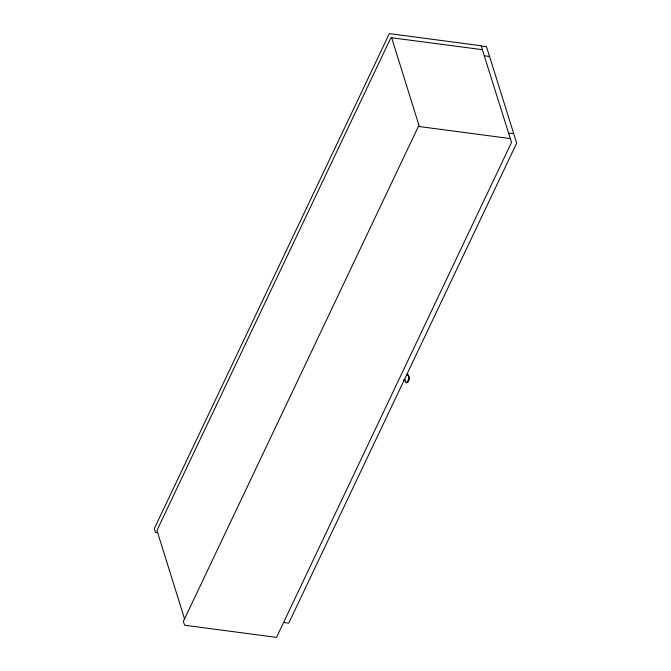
<?xml version="1.0" encoding="UTF-8"?>
<svg xmlns="http://www.w3.org/2000/svg" width="671" height="671" viewBox="0 0 671 671"><rect width="100%" height="100%" fill="white"/><g stroke="black" fill="none" stroke-linecap="round" stroke-linejoin="round"><path stroke-width="1.01" d="M404.747 379.66L405.334 382.168L406.701 382.822M409.084 378.662L409.058 377.681M408.916 379.425L409.033 378.545M408.991 379.325L408.085 381.656L406.769 382.797M408.84 379.954L408.446 380.969M407.7 382.051L408.79 378.436L408.547 375.584M407.666 382.135L406.458 382.009M481.292 46.114L486.383 46.576L489.453 56.096M484.319 55.785L489.57 56.49L513.659 133.437M508.526 133.126L513.617 133.579L516.687 143.108L288.74 623.149L283.489 622.453M184.659 619.258L156.947 530.392L390.908 37.668L482.34 49.671L511.528 142.395L276.494 637.383L184.592 625.221L183.359 621.413L418.402 126.425L510.296 138.587M407.037 382.294C408.891 381.17 409.486 376.196 407.708 375.198M406.852 374.628L408.228 375.039M404.831 379.325L405.083 380.457L403.523 379.971M157.601 532.69L155.538 532.413L154.313 528.605L389.348 33.617L481.25 45.779L482.474 49.587M407.792 375.164L408.513 375.534M391.638 37.677L419.341 126.542M408.27 375.089L408.991 376.859M409.05 377.253L409.109 378.008"/></g></svg>
